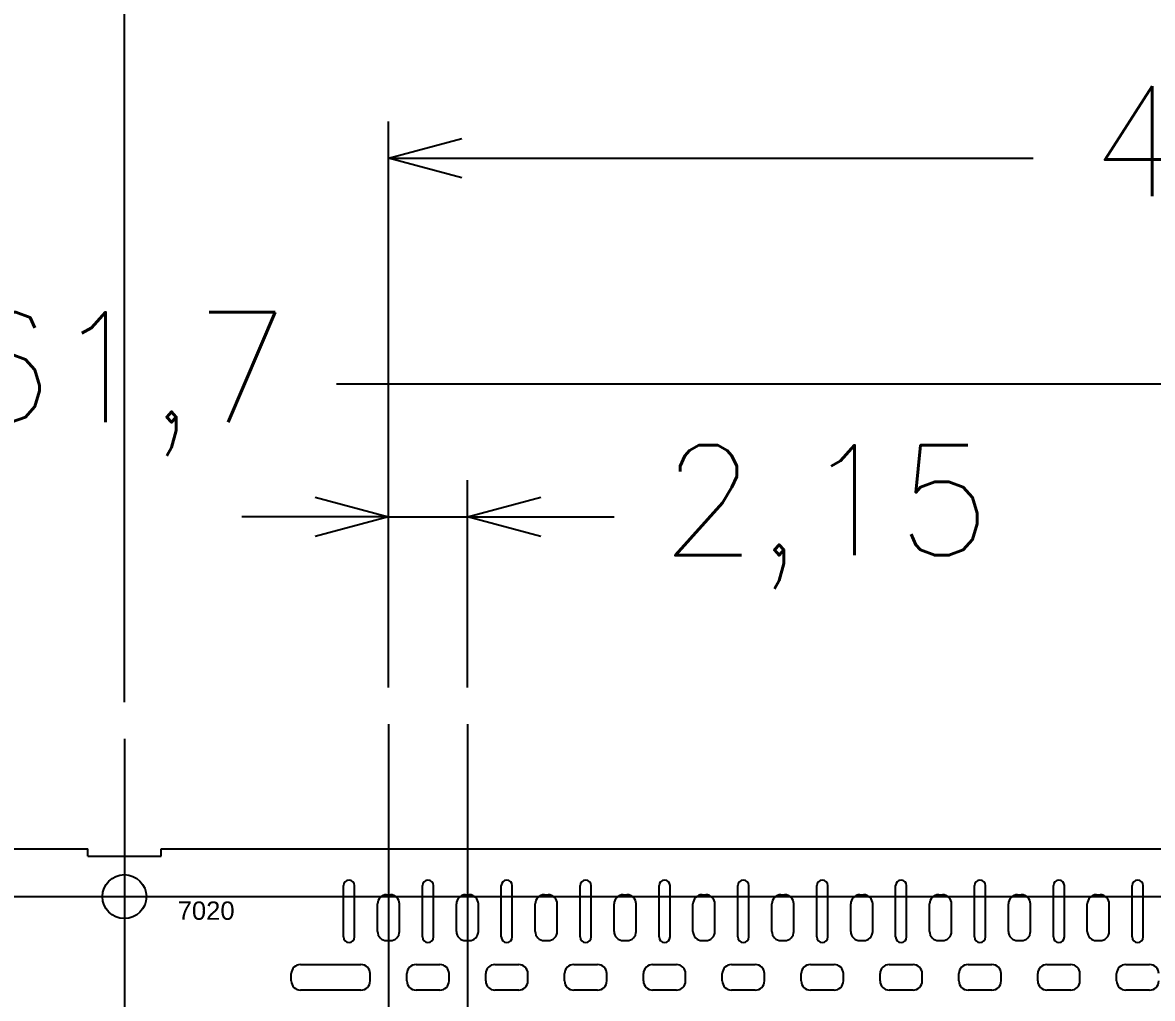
# Model space of a CAD drawing. Header units: millimetres. Extents: x -992 to 1678, y 98 to 1000.
# Drawn here: x -844.42 to -813.62, y 913.04 to 939.65 of the extents above; entities that cross this region are included whole.
import ezdxf

# ---------------------------------------------------------------- set-up
doc = ezdxf.new("R2010")
doc.units = ezdxf.units.MM
doc.header["$PDMODE"] = 3
doc.header["$PDSIZE"] = -1
doc.linetypes.add('CENTER', pattern=[10.16, 6.35, -1.27, 1.27, -1.27])
doc.layers.get('DEFPOINTS').update_dxf_attribs({"color": 10})
for name, color, linetype in [('1', 3, 'Continuous'), ('CEN', 8, 'CENTER'), ('DIM', 7, 'Continuous')]:
    doc.layers.add(name, color=color, linetype=linetype)
doc.styles.add('SIMPLEX', font='simplex')
doc.styles.get("Standard").update_dxf_attribs({"font": 'txt.shx', "bigfont": 'chineset.shx'})
doc.styles.add('STYLE3', font='arial.ttf')
doc.dimstyles.new('ISO-25', dxfattribs={"dimtxt": 2.5, "dimasz": 2.5, "dimexe": 1.25, "dimexo": 0.625, "dimtad": 1, "dimtxsty": 'Standard', "dimcen": 2.5, "dimadec": 0, "dimazin": 0, "dimtfac": 1, "dimtmove": 0, "dimatfit": 3, "dimfxl": 0, "dimarcsym": 0})

# ---------------------------------------------------------------- blocks, each defined once
blk = doc.blocks.new('_OPEN30')
at = {"color": 0, "linetype": 'ByBlock'}
for p, q in [((-1, 0.268), (0, 0)), ((0, 0), (-1, -0.268)), ((0, 0), (-1, 0))]:
    blk.add_line(p, q, dxfattribs=at)
blk = doc.blocks.new('*D2')
at = {"layer": 'DEFPOINTS', "color": 0}
for p in [(-656.549, 952.064), (-903.349, 916.616), (-656.549, 916.616)]:
    blk.add_point(p, dxfattribs=at)
at = {"layer": 'DIM', "color": 0, "lineweight": -2}
for p, q in [((-903.349, 917.616), (-903.349, 953.064)), ((-656.549, 917.616), (-656.549, 953.064)), ((-901.349, 952.064), (-787.449, 952.064)), ((-658.549, 952.064), (-772.449, 952.064))]:
    blk.add_line(p, q, dxfattribs=at)
at = {"layer": 'DIM', "color": 0, "lineweight": -2, "xscale": 2, "yscale": 2, "zscale": 2, "rotation": 180}
blk.add_blockref('_OPEN30', (-903.349, 952.064), dxfattribs=at)
at = {"layer": 'DIM', "color": 0, "lineweight": -2, "xscale": 2, "yscale": 2, "zscale": 2}
blk.add_blockref('_OPEN30', (-656.549, 952.064), dxfattribs=at)
at = {"layer": 'DIM', "color": 0, "insert": (-779.949, 952.064), "char_height": 3, "attachment_point": 5, "style": 'SIMPLEX'}
blk.add_mtext('246,8', dxfattribs=at)
blk = doc.blocks.new('*D5')
at = {"layer": 'DEFPOINTS', "color": 0}
for p in [(-899.724, 942.797), (-841.649, 920.116), (-899.724, 858.416)]:
    blk.add_point(p, dxfattribs=at)
at = {"layer": 'DIM', "color": 0, "lineweight": -2}
for p, q in [((-899.724, 859.416), (-899.724, 943.797)), ((-841.649, 921.116), (-841.649, 943.797)), ((-897.724, 942.797), (-879.615, 942.797)), ((-843.649, 942.797), (-861.758, 942.797))]:
    blk.add_line(p, q, dxfattribs=at)
at = {"layer": 'DIM', "color": 0, "lineweight": -2, "xscale": 2, "yscale": 2, "zscale": 2, "rotation": 180}
blk.add_blockref('_OPEN30', (-899.724, 942.797), dxfattribs=at)
at = {"layer": 'DIM', "color": 0, "lineweight": -2, "xscale": 2, "yscale": 2, "zscale": 2}
blk.add_blockref('_OPEN30', (-841.649, 942.797), dxfattribs=at)
at = {"layer": 'DIM', "color": 0, "insert": (-870.686, 942.797), "char_height": 3, "attachment_point": 5, "style": 'SIMPLEX'}
blk.add_mtext('58,075', dxfattribs=at)
blk = doc.blocks.new('*D24')
at = {"layer": 'DEFPOINTS', "color": 0}
for p in [(-787.149, 935.955), (-834.449, 920.516), (-787.149, 920.516)]:
    blk.add_point(p, dxfattribs=at)
at = {"layer": 'DIM', "color": 0, "lineweight": -2}
for p, q in [((-834.449, 921.516), (-834.449, 936.955)), ((-787.149, 921.516), (-787.149, 936.955)), ((-832.449, 935.955), (-816.87, 935.955)), ((-789.149, 935.955), (-804.727, 935.955))]:
    blk.add_line(p, q, dxfattribs=at)
at = {"layer": 'DIM', "color": 0, "lineweight": -2, "xscale": 2, "yscale": 2, "zscale": 2, "rotation": 180}
blk.add_blockref('_OPEN30', (-834.449, 935.955), dxfattribs=at)
at = {"layer": 'DIM', "color": 0, "lineweight": -2, "xscale": 2, "yscale": 2, "zscale": 2}
blk.add_blockref('_OPEN30', (-787.149, 935.955), dxfattribs=at)
at = {"layer": 'DIM', "color": 0, "insert": (-810.799, 935.955), "char_height": 3, "attachment_point": 5, "style": 'SIMPLEX'}
blk.add_mtext('47,3', dxfattribs=at)
blk = doc.blocks.new('*D25')
at = {"layer": 'DEFPOINTS', "color": 0}
for p in [(-832.299, 926.169), (-834.449, 920.516), (-832.299, 920.516)]:
    blk.add_point(p, dxfattribs=at)
at = {"layer": 'DIM', "color": 0, "lineweight": -2}
for p, q in [((-834.449, 921.516), (-834.449, 927.169)), ((-832.299, 921.516), (-832.299, 927.169)), ((-836.449, 926.169), (-838.449, 926.169)), ((-834.449, 926.169), (-832.299, 926.169)), ((-830.299, 926.169), (-828.299, 926.169))]:
    blk.add_line(p, q, dxfattribs=at)
at = {"layer": 'DIM', "color": 0, "lineweight": -2, "xscale": 2, "yscale": 2, "zscale": 2}
blk.add_blockref('_OPEN30', (-834.449, 926.169), dxfattribs=at)
at = {"layer": 'DIM', "color": 0, "lineweight": -2, "xscale": 2, "yscale": 2, "zscale": 2, "rotation": 180}
blk.add_blockref('_OPEN30', (-832.299, 926.169), dxfattribs=at)
at = {"layer": 'DIM', "color": 0, "insert": (-822.513, 926.169), "char_height": 3, "attachment_point": 5, "style": 'SIMPLEX'}
blk.add_mtext('2,15', dxfattribs=at)
blk = doc.blocks.new('*D32')
at = {"layer": 'DEFPOINTS', "color": 0}
for p in [(-779.949, 942.797), (-841.649, 920.116), (-779.949, 920.116)]:
    blk.add_point(p, dxfattribs=at)
at = {"layer": 'DIM', "color": 0, "lineweight": -2}
for p, q in [((-841.649, 921.116), (-841.649, 943.797)), ((-779.949, 921.116), (-779.949, 943.797)), ((-839.649, 942.797), (-816.584, 942.797)), ((-781.949, 942.797), (-805.013, 942.797))]:
    blk.add_line(p, q, dxfattribs=at)
at = {"layer": 'DIM', "color": 0, "lineweight": -2, "xscale": 2, "yscale": 2, "zscale": 2, "rotation": 180}
blk.add_blockref('_OPEN30', (-841.649, 942.797), dxfattribs=at)
at = {"layer": 'DIM', "color": 0, "lineweight": -2, "xscale": 2, "yscale": 2, "zscale": 2}
blk.add_blockref('_OPEN30', (-779.949, 942.797), dxfattribs=at)
at = {"layer": 'DIM', "color": 0, "insert": (-810.799, 942.797), "char_height": 3, "attachment_point": 5, "style": 'SIMPLEX'}
blk.add_mtext('61,7', dxfattribs=at)
blk = doc.blocks.new('*D36')
at = {"layer": 'DEFPOINTS', "color": 0}
for p in [(-810.799, 929.794), (-872.499, 920.616), (-810.799, 920.616)]:
    blk.add_point(p, dxfattribs=at)
at = {"layer": 'DIM', "color": 0, "lineweight": -2}
for p, q in [((-872.499, 921.616), (-872.499, 930.794)), ((-810.799, 921.616), (-810.799, 930.794)), ((-870.499, 929.794), (-847.434, 929.794)), ((-812.799, 929.794), (-835.863, 929.794))]:
    blk.add_line(p, q, dxfattribs=at)
at = {"layer": 'DIM', "color": 0, "lineweight": -2, "xscale": 2, "yscale": 2, "zscale": 2, "rotation": 180}
blk.add_blockref('_OPEN30', (-872.499, 929.794), dxfattribs=at)
at = {"layer": 'DIM', "color": 0, "lineweight": -2, "xscale": 2, "yscale": 2, "zscale": 2}
blk.add_blockref('_OPEN30', (-810.799, 929.794), dxfattribs=at)
at = {"layer": 'DIM', "color": 0, "insert": (-841.649, 929.794), "char_height": 3, "attachment_point": 5, "style": 'SIMPLEX'}
blk.add_mtext('61,7', dxfattribs=at)

msp = doc.modelspace()

# ---------------------------------------------------------------- linework, layer by layer
at = {"layer": '1', "linetype": 'ByBlock'}
for p, q in [((-872.4986804, 917.11640189), (-842.6486804, 917.11640189)), ((-840.6486804, 917.11640189), (-810.7986804, 917.11640189)), ((-834.9486804, 913.51640189), (-834.9486804, 913.71640189)), ((-833.9486804, 913.51640189), (-833.9486804, 913.71640189)), ((-832.7986804, 913.51640189), (-832.7986804, 913.71640189)), ((-831.7986804, 913.51640189), (-831.7986804, 913.71640189)), ((-830.6486804, 913.51640189), (-830.6486804, 913.71640189)), ((-829.6486804, 913.51640189), (-829.6486804, 913.71640189)), ((-828.4986804, 913.51640189), (-828.4986804, 913.71640189)), ((-827.4986804, 913.51640189), (-827.4986804, 913.71640189)), ((-826.3486804, 913.51640189), (-826.3486804, 913.71640189)), ((-825.3486804, 913.51640189), (-825.3486804, 913.71640189)), ((-824.1986804, 913.51640189), (-824.1986804, 913.71640189)), ((-823.1986804, 913.51640189), (-823.1986804, 913.71640189)), ((-822.0486804, 913.51640189), (-822.0486804, 913.71640189)), ((-821.0486804, 913.51640189), (-821.0486804, 913.71640189)), ((-819.8986804, 913.51640189), (-819.8986804, 913.71640189)), ((-818.8986804, 913.51640189), (-818.8986804, 913.71640189)), ((-817.7486804, 913.51640189), (-817.7486804, 913.71640189)), ((-816.7486804, 913.51640189), (-816.7486804, 913.71640189)), ((-815.5986804, 913.51640189), (-815.5986804, 913.71640189)), ((-814.5986804, 913.51640189), (-814.5986804, 913.71640189)), ((-835.1986804, 913.26640189), (-836.8486804, 913.26640189)), ((-833.0486804, 913.26640189), (-833.6986804, 913.26640189)), ((-830.8986804, 913.26640189), (-831.5486804, 913.26640189)), ((-828.7486804, 913.26640189), (-829.3986804, 913.26640189)), ((-826.5986804, 913.26640189), (-827.2486804, 913.26640189)), ((-824.4486804, 913.26640189), (-825.0986804, 913.26640189)), ((-822.2986804, 913.26640189), (-822.9486804, 913.26640189)), ((-820.1486804, 913.26640189), (-820.7986804, 913.26640189)), ((-817.9986804, 913.26640189), (-818.6486804, 913.26640189)), ((-815.8486804, 913.26640189), (-816.4986804, 913.26640189)), ((-813.6986804, 913.26640189), (-814.3486804, 913.26640189))]:
    msp.add_line(p, q, dxfattribs=at)
at = {"layer": '1'}
for p, q in [((-842.6486804, 916.91640189), (-842.6486804, 917.11640189)), ((-842.6486804, 916.91640189), (-841.6486804, 916.91640189)), ((-841.6486804, 916.91640189), (-840.6486804, 916.91640189)), ((-840.6486804, 916.91640189), (-840.6486804, 917.11640189)), ((-835.6736804, 914.71640189), (-835.6736804, 916.11640189)), ((-835.6736804, 914.71640189), (-835.6736804, 916.11640189)), ((-835.3736804, 914.71640189), (-835.3736804, 916.11640189)), ((-835.3736804, 914.71640189), (-835.3736804, 916.11640189)), ((-833.5236804, 914.71640189), (-833.5236804, 916.11640189)), ((-833.5236804, 914.71640189), (-833.5236804, 916.11640189)), ((-833.2236804, 914.71640189), (-833.2236804, 916.11640189)), ((-833.2236804, 914.71640189), (-833.2236804, 916.11640189)), ((-831.3736804, 914.71640189), (-831.3736804, 916.11640189)), ((-831.3736804, 914.71640189), (-831.3736804, 916.11640189)), ((-831.0736804, 914.71640189), (-831.0736804, 916.11640189)), ((-831.0736804, 914.71640189), (-831.0736804, 916.11640189)), ((-829.2236804, 914.71640189), (-829.2236804, 916.11640189)), ((-829.2236804, 914.71640189), (-829.2236804, 916.11640189)), ((-828.9236804, 914.71640189), (-828.9236804, 916.11640189)), ((-828.9236804, 914.71640189), (-828.9236804, 916.11640189)), ((-827.0736804, 914.71640189), (-827.0736804, 916.11640189)), ((-827.0736804, 914.71640189), (-827.0736804, 916.11640189)), ((-826.7736804, 914.71640189), (-826.7736804, 916.11640189)), ((-826.7736804, 914.71640189), (-826.7736804, 916.11640189)), ((-824.9236804, 914.71640189), (-824.9236804, 916.11640189)), ((-824.9236804, 914.71640189), (-824.9236804, 916.11640189)), ((-824.6236804, 914.71640189), (-824.6236804, 916.11640189)), ((-824.6236804, 914.71640189), (-824.6236804, 916.11640189)), ((-822.7736804, 914.71640189), (-822.7736804, 916.11640189)), ((-822.7736804, 914.71640189), (-822.7736804, 916.11640189)), ((-822.4736804, 914.71640189), (-822.4736804, 916.11640189)), ((-822.4736804, 914.71640189), (-822.4736804, 916.11640189)), ((-820.6236804, 914.71640189), (-820.6236804, 916.11640189)), ((-820.6236804, 914.71640189), (-820.6236804, 916.11640189)), ((-820.3236804, 914.71640189), (-820.3236804, 916.11640189)), ((-820.3236804, 914.71640189), (-820.3236804, 916.11640189)), ((-818.4736804, 914.71640189), (-818.4736804, 916.11640189)), ((-818.4736804, 914.71640189), (-818.4736804, 916.11640189)), ((-818.1736804, 914.71640189), (-818.1736804, 916.11640189)), ((-818.1736804, 914.71640189), (-818.1736804, 916.11640189)), ((-816.3236804, 914.71640189), (-816.3236804, 916.11640189)), ((-816.3236804, 914.71640189), (-816.3236804, 916.11640189)), ((-816.0236804, 914.71640189), (-816.0236804, 916.11640189)), ((-816.0236804, 914.71640189), (-816.0236804, 916.11640189)), ((-814.1736804, 914.71640189), (-814.1736804, 916.11640189)), ((-814.1736804, 914.71640189), (-814.1736804, 916.11640189)), ((-813.8736804, 914.71640189), (-813.8736804, 916.11640189)), ((-813.8736804, 914.71640189), (-813.8736804, 916.11640189)), ((-834.4986804, 915.86640189), (-834.3986804, 915.86640189)), ((-832.3486804, 915.86640189), (-832.2486804, 915.86640189)), ((-830.1986804, 915.86640189), (-830.0986804, 915.86640189)), ((-828.0486804, 915.86640189), (-827.9486804, 915.86640189)), ((-825.8986804, 915.86640189), (-825.7986804, 915.86640189)), ((-823.7486804, 915.86640189), (-823.6486804, 915.86640189)), ((-821.5986804, 915.86640189), (-821.4986804, 915.86640189)), ((-819.4486804, 915.86640189), (-819.3486804, 915.86640189)), ((-817.2986804, 915.86640189), (-817.1986804, 915.86640189)), ((-815.1486804, 915.86640189), (-815.0486804, 915.86640189)), ((-834.7486804, 914.86640189), (-834.7486804, 915.61640189)), ((-834.1486804, 914.86640189), (-834.1486804, 915.61640189)), ((-832.5986804, 914.86640189), (-832.5986804, 915.61640189)), ((-831.9986804, 914.86640189), (-831.9986804, 915.61640189)), ((-830.4486804, 914.86640189), (-830.4486804, 915.61640189)), ((-829.8486804, 914.86640189), (-829.8486804, 915.61640189)), ((-828.2986804, 914.86640189), (-828.2986804, 915.61640189)), ((-827.6986804, 914.86640189), (-827.6986804, 915.61640189)), ((-826.1486804, 914.86640189), (-826.1486804, 915.61640189)), ((-825.5486804, 914.86640189), (-825.5486804, 915.61640189)), ((-823.9986804, 914.86640189), (-823.9986804, 915.61640189)), ((-823.3986804, 914.86640189), (-823.3986804, 915.61640189)), ((-821.8486804, 914.86640189), (-821.8486804, 915.61640189)), ((-821.2486804, 914.86640189), (-821.2486804, 915.61640189)), ((-819.6986804, 914.86640189), (-819.6986804, 915.61640189)), ((-819.0986804, 914.86640189), (-819.0986804, 915.61640189)), ((-817.5486804, 914.86640189), (-817.5486804, 915.61640189)), ((-816.9486804, 914.86640189), (-816.9486804, 915.61640189)), ((-815.3986804, 914.86640189), (-815.3986804, 915.61640189)), ((-814.7986804, 914.86640189), (-814.7986804, 915.61640189)), ((-834.4986804, 914.61640189), (-834.3986804, 914.61640189)), ((-832.3486804, 914.61640189), (-832.2486804, 914.61640189)), ((-830.1986804, 914.61640189), (-830.0986804, 914.61640189)), ((-828.0486804, 914.61640189), (-827.9486804, 914.61640189)), ((-825.8986804, 914.61640189), (-825.7986804, 914.61640189)), ((-823.7486804, 914.61640189), (-823.6486804, 914.61640189)), ((-821.5986804, 914.61640189), (-821.4986804, 914.61640189)), ((-819.4486804, 914.61640189), (-819.3486804, 914.61640189)), ((-817.2986804, 914.61640189), (-817.1986804, 914.61640189)), ((-815.1486804, 914.61640189), (-815.0486804, 914.61640189)), ((-836.8486804, 913.96640189), (-835.1986804, 913.96640189)), ((-833.6986804, 913.96640189), (-833.0486804, 913.96640189)), ((-831.5486804, 913.96640189), (-830.8986804, 913.96640189)), ((-829.3986804, 913.96640189), (-828.7486804, 913.96640189)), ((-827.2486804, 913.96640189), (-826.5986804, 913.96640189)), ((-825.0986804, 913.96640189), (-824.4486804, 913.96640189)), ((-822.9486804, 913.96640189), (-822.2986804, 913.96640189)), ((-820.7986804, 913.96640189), (-820.1486804, 913.96640189)), ((-818.6486804, 913.96640189), (-817.9986804, 913.96640189)), ((-816.4986804, 913.96640189), (-815.8486804, 913.96640189)), ((-814.3486804, 913.96640189), (-813.6986804, 913.96640189)), ((-837.0986804, 913.51640189), (-837.0986804, 913.71640189))]:
    msp.add_line(p, q, dxfattribs=at)
msp.add_circle((-841.6486804, 915.81640189), 0.6, dxfattribs=at)
for centre, radius, start, end in [((-835.5236804, 916.11640189), 0.15, 0, 180), ((-835.5236804, 916.11640189), 0.15, 0, 180), ((-833.3736804, 916.11640189), 0.15, 0, 180), ((-833.3736804, 916.11640189), 0.15, 0, 180), ((-831.2236804, 916.11640189), 0.15, 0, 180), ((-831.2236804, 916.11640189), 0.15, 0, 180), ((-829.0736804, 916.11640189), 0.15, 0, 180), ((-829.0736804, 916.11640189), 0.15, 0, 180), ((-826.9236804, 916.11640189), 0.15, 0, 180), ((-826.9236804, 916.11640189), 0.15, 0, 180), ((-824.7736804, 916.11640189), 0.15, 0, 180), ((-824.7736804, 916.11640189), 0.15, 0, 180), ((-822.6236804, 916.11640189), 0.15, 0, 180), ((-822.6236804, 916.11640189), 0.15, 0, 180), ((-820.4736804, 916.11640189), 0.15, 0, 180), ((-820.4736804, 916.11640189), 0.15, 0, 180), ((-818.3236804, 916.11640189), 0.15, 0, 180), ((-818.3236804, 916.11640189), 0.15, 0, 180), ((-816.1736804, 916.11640189), 0.15, 0, 180), ((-816.1736804, 916.11640189), 0.15, 0, 180), ((-814.0236804, 916.11640189), 0.15, 0, 180), ((-814.0236804, 916.11640189), 0.15, 0, 180), ((-834.4986804, 915.61640189), 0.25, 90, 180), ((-834.3986804, 915.61640189), 0.25, 0, 90), ((-832.3486804, 915.61640189), 0.25, 90, 180), ((-832.2486804, 915.61640189), 0.25, 0, 90), ((-830.1986804, 915.61640189), 0.25, 90, 180), ((-830.0986804, 915.61640189), 0.25, 0, 90), ((-828.0486804, 915.61640189), 0.25, 90, 180), ((-827.9486804, 915.61640189), 0.25, 0, 90), ((-825.8986804, 915.61640189), 0.25, 90, 180), ((-825.7986804, 915.61640189), 0.25, 0, 90), ((-823.7486804, 915.61640189), 0.25, 90, 180), ((-823.6486804, 915.61640189), 0.25, 0, 90), ((-821.5986804, 915.61640189), 0.25, 90, 180), ((-821.4986804, 915.61640189), 0.25, 0, 90), ((-819.4486804, 915.61640189), 0.25, 90, 180), ((-819.3486804, 915.61640189), 0.25, 0, 90), ((-817.2986804, 915.61640189), 0.25, 90, 180), ((-817.1986804, 915.61640189), 0.25, 0, 90), ((-815.1486804, 915.61640189), 0.25, 90, 180), ((-815.0486804, 915.61640189), 0.25, 0, 90), ((-834.4986804, 914.86640189), 0.25, 180, 270), ((-834.3986804, 914.86640189), 0.25, 270, 0), ((-832.3486804, 914.86640189), 0.25, 180, 270), ((-832.2486804, 914.86640189), 0.25, 270, 0), ((-830.1986804, 914.86640189), 0.25, 180, 270), ((-830.0986804, 914.86640189), 0.25, 270, 0), ((-828.0486804, 914.86640189), 0.25, 180, 270), ((-827.9486804, 914.86640189), 0.25, 270, 0), ((-825.8986804, 914.86640189), 0.25, 180, 270), ((-825.7986804, 914.86640189), 0.25, 270, 0), ((-823.7486804, 914.86640189), 0.25, 180, 270), ((-823.6486804, 914.86640189), 0.25, 270, 0), ((-821.5986804, 914.86640189), 0.25, 180, 270), ((-821.4986804, 914.86640189), 0.25, 270, 0), ((-819.4486804, 914.86640189), 0.25, 180, 270), ((-819.3486804, 914.86640189), 0.25, 270, 0), ((-817.2986804, 914.86640189), 0.25, 180, 270), ((-817.1986804, 914.86640189), 0.25, 270, 0), ((-815.1486804, 914.86640189), 0.25, 180, 270), ((-815.0486804, 914.86640189), 0.25, 270, 0), ((-835.5236804, 914.71640189), 0.15, 180, 0), ((-835.5236804, 914.71640189), 0.15, 180, 0), ((-833.3736804, 914.71640189), 0.15, 180, 0), ((-833.3736804, 914.71640189), 0.15, 180, 0), ((-831.2236804, 914.71640189), 0.15, 180, 0), ((-831.2236804, 914.71640189), 0.15, 180, 0), ((-829.0736804, 914.71640189), 0.15, 180, 0), ((-829.0736804, 914.71640189), 0.15, 180, 0), ((-826.9236804, 914.71640189), 0.15, 180, 0), ((-826.9236804, 914.71640189), 0.15, 180, 0), ((-824.7736804, 914.71640189), 0.15, 180, 0), ((-824.7736804, 914.71640189), 0.15, 180, 0), ((-822.6236804, 914.71640189), 0.15, 180, 0), ((-822.6236804, 914.71640189), 0.15, 180, 0), ((-820.4736804, 914.71640189), 0.15, 180, 0), ((-820.4736804, 914.71640189), 0.15, 180, 0), ((-818.3236804, 914.71640189), 0.15, 180, 0), ((-818.3236804, 914.71640189), 0.15, 180, 0), ((-816.1736804, 914.71640189), 0.15, 180, 0), ((-816.1736804, 914.71640189), 0.15, 180, 0), ((-814.0236804, 914.71640189), 0.15, 180, 0), ((-814.0236804, 914.71640189), 0.15, 180, 0), ((-836.8486804, 913.71640189), 0.25, 90, 180), ((-836.8486804, 913.51640189), 0.25, 180, 270)]:
    msp.add_arc(centre, radius, start, end, dxfattribs=at)
at = {"layer": '1', "linetype": 'ByBlock'}
for centre, start, end in [((-835.1986804, 913.71640189), 0, 90), ((-833.6986804, 913.71640189), 90, 180), ((-833.0486804, 913.71640189), 0, 90), ((-831.5486804, 913.71640189), 90, 180), ((-830.8986804, 913.71640189), 0, 90), ((-829.3986804, 913.71640189), 90, 180), ((-828.7486804, 913.71640189), 0, 90), ((-827.2486804, 913.71640189), 90, 180), ((-826.5986804, 913.71640189), 0, 90), ((-825.0986804, 913.71640189), 90, 180), ((-824.4486804, 913.71640189), 0, 90), ((-822.9486804, 913.71640189), 90, 180), ((-822.2986804, 913.71640189), 0, 90), ((-820.7986804, 913.71640189), 90, 180), ((-820.1486804, 913.71640189), 0, 90), ((-818.6486804, 913.71640189), 90, 180), ((-817.9986804, 913.71640189), 0, 90), ((-816.4986804, 913.71640189), 90, 180), ((-815.8486804, 913.71640189), 0, 90), ((-814.3486804, 913.71640189), 90, 180), ((-813.6986804, 913.71640189), 0, 90), ((-835.1986804, 913.51640189), 270, 0), ((-833.6986804, 913.51640189), 180, 270), ((-833.0486804, 913.51640189), 270, 0), ((-831.5486804, 913.51640189), 180, 270), ((-830.8986804, 913.51640189), 270, 0), ((-829.3986804, 913.51640189), 180, 270), ((-828.7486804, 913.51640189), 270, 0), ((-827.2486804, 913.51640189), 180, 270), ((-826.5986804, 913.51640189), 270, 0), ((-825.0986804, 913.51640189), 180, 270), ((-824.4486804, 913.51640189), 270, 0), ((-822.9486804, 913.51640189), 180, 270), ((-822.2986804, 913.51640189), 270, 0), ((-820.7986804, 913.51640189), 180, 270), ((-820.1486804, 913.51640189), 270, 0), ((-818.6486804, 913.51640189), 180, 270), ((-817.9986804, 913.51640189), 270, 0), ((-816.4986804, 913.51640189), 180, 270), ((-815.8486804, 913.51640189), 270, 0), ((-814.3486804, 913.51640189), 180, 270), ((-813.6986804, 913.51640189), 270, 0)]:
    msp.add_arc(centre, 0.25, start, end, dxfattribs=at)
at = {"layer": 'CEN', "linetype": 'ByBlock'}
for p, q in [((-834.4486804, 920.51640189), (-834.4486804, 853.71640189)), ((-832.2986804, 920.51640189), (-832.2986804, 853.71640189)), ((-841.6486804, 920.11640189), (-841.6486804, 854.11640189)), ((-901.6236804, 915.81640189), (-659.2736804, 915.81640189))]:
    msp.add_line(p, q, dxfattribs=at)

# ---------------------------------------------------------------- texts
at = {"layer": '1', "style": 'STYLE3'}
msp.add_text('7020', height=0.5, dxfattribs=at).set_placement((-840.19707492, 915.18409731))

# ---------------------------------------------------------------- dimensions: what is measured, and where the dimension line sits
at = {"layer": 'DIM'}
for base, p1, p2, picture, middle in [((-656.5486803994, 952.0636081337), (-903.3486803994, 916.6164018862), (-656.5486803994, 916.6164018862), '*D2', (-779.9486803994, 952.0636081337)), ((-899.7236803994, 942.7969729261), (-841.6486803994, 920.1164018862), (-899.7236803994, 858.4164018862), '*D5', (-870.6861803994, 942.7969729261)), ((-779.9486803994, 942.7969729261), (-841.6486803994, 920.1164018862), (-779.9486803994, 920.1164018862), '*D32', (-810.7986803994, 942.7969729261)), ((-787.1486803994, 935.9550604943), (-834.4486803994, 920.5164018862), (-787.1486803994, 920.5164018862), '*D24', (-810.7986803994, 935.9550604943)), ((-810.7986803994, 929.7942278437), (-872.4986803994, 920.6164018862), (-810.7986803994, 920.6164018862), '*D36', (-841.6486803994, 929.7942278437)), ((-832.2986804, 926.1692089), (-834.4486804, 920.51640189), (-832.2986804, 920.51640189), '*D25', (-822.51296611, 926.1692089))]:
    dim = msp.add_linear_dim(base=base, p1=p1, p2=p2, dimstyle='ISO-25', override={"dimtxt": 3, "dimasz": 2, "dimexe": 1, "dimexo": 1, "dimgap": 1.5, "dimtad": 0, "dimdec": 8, "dimtxsty": 'SIMPLEX', "dimblk1": 'OPEN30', "dimblk2": 'OPEN30', "dimsah": 1, "dimtp": 0.05, "dimtm": 0.05, "dimtfac": 0.5, "dimtdec": 8}, dxfattribs=at)
    dim.commit()
    dim.dimension.update_dxf_attribs({"geometry": picture, "text_midpoint": middle})

doc.saveas('drawing.dxf')
